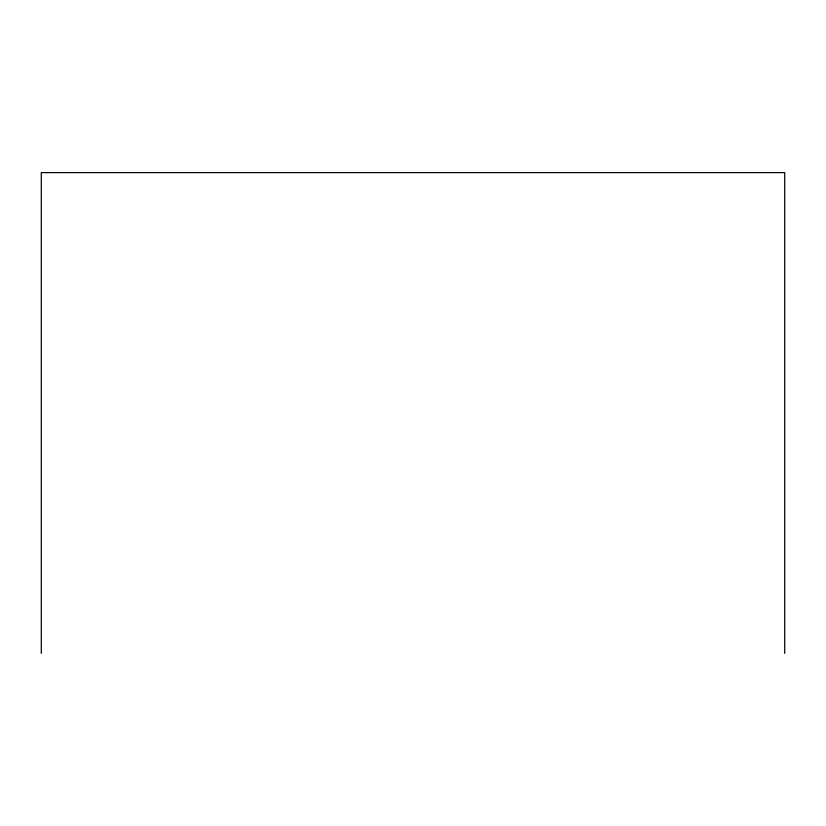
<?xml version="1.0" encoding="UTF-8"?>
<svg xmlns="http://www.w3.org/2000/svg" width="826" height="826" viewBox="0 0 826 826"><rect width="100%" height="100%" fill="white"/><g stroke="black" fill="none" stroke-linecap="round" stroke-linejoin="round"><path stroke-width="1.24" d="M784.7 653.387L784.7 172.613L41.3 172.613L41.3 653.387"/></g></svg>
